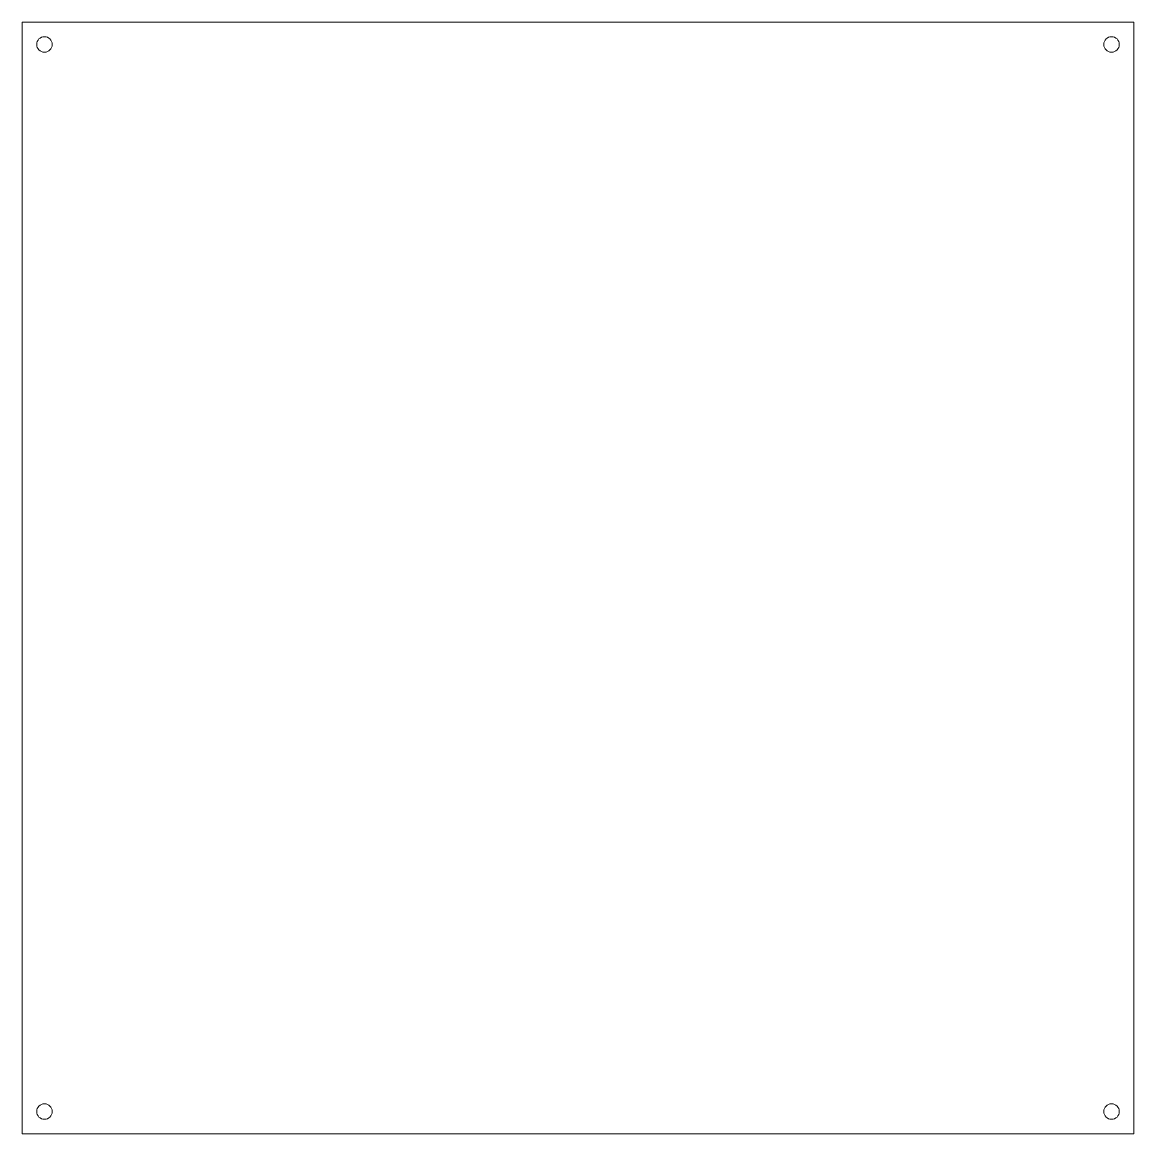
# Model space of a CAD drawing. Header units: millimetres. Extents: x -125 to 125, y -125 to 125.
import ezdxf

# ---------------------------------------------------------------- set-up
doc = ezdxf.new("R2010")
doc.units = ezdxf.units.MM

msp = doc.modelspace()

# ---------------------------------------------------------------- linework, layer by layer
at = {"color": 7, "linetype": 'Continuous', "lineweight": 15}
for p, q in [((-125, 125), (-125, -125)), ((125, 125), (-125, 125)), ((125, -125), (125, 125)), ((-125, -125), (125, -125))]:
    msp.add_line(p, q, dxfattribs=at)
for centre in [(-120, 120), (120, 120), (-120, -120), (120, -120)]:
    msp.add_circle(centre, 1.75, dxfattribs=at)

doc.saveas('drawing.dxf')
